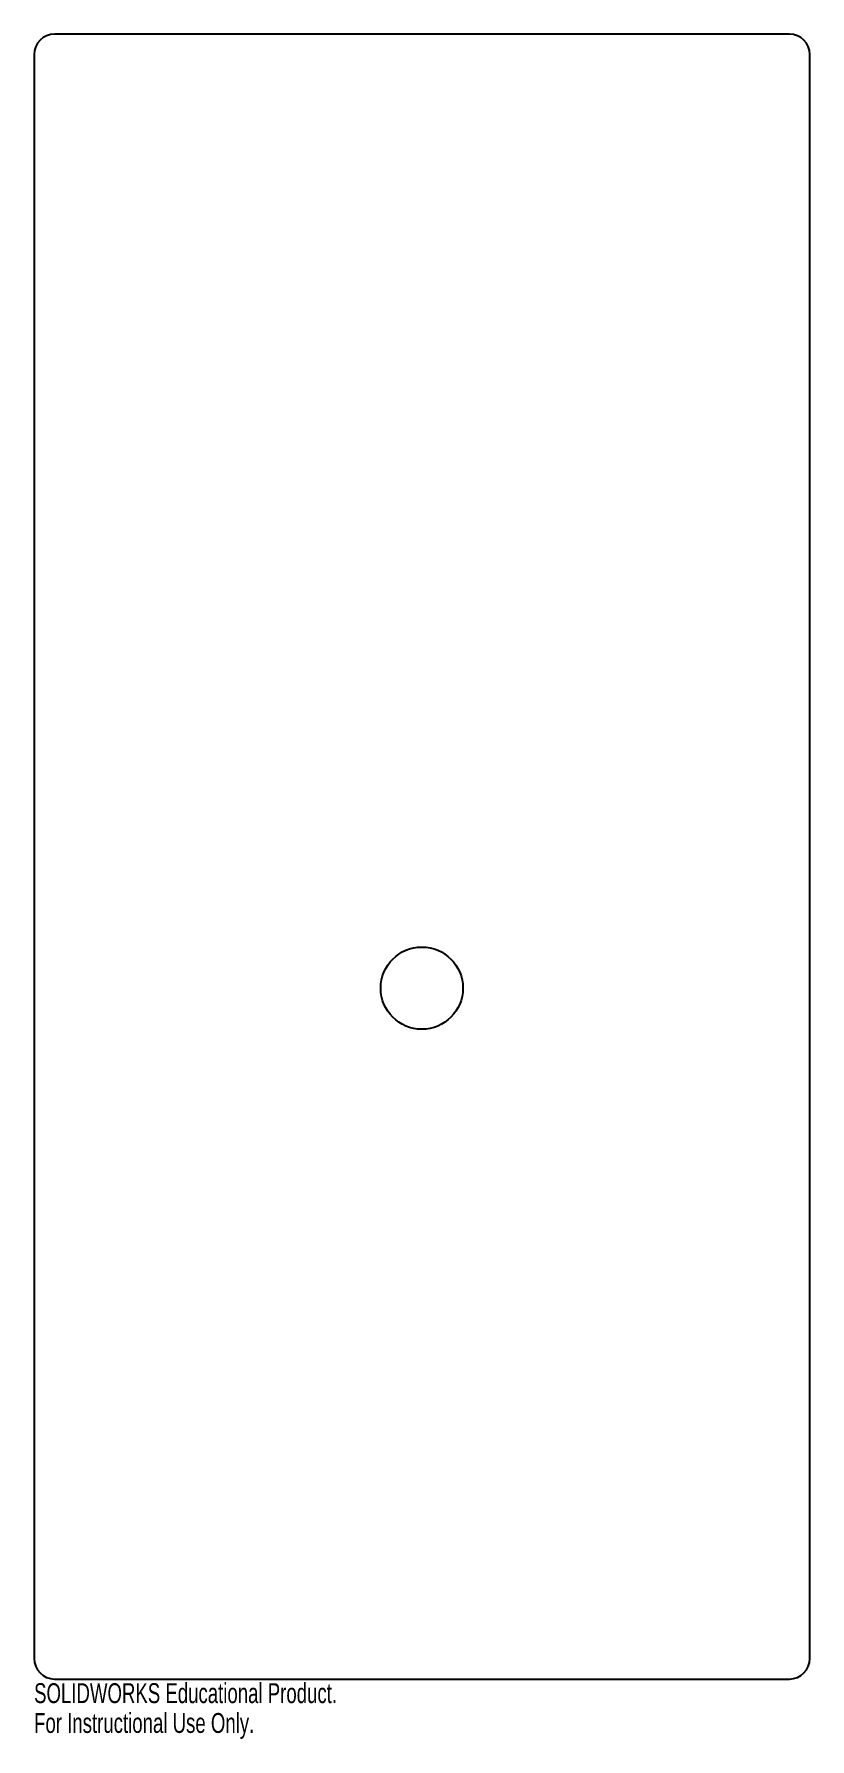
# Model space of a CAD drawing. Header units: millimetres. Extents: x 0 to 189, y -15 to 400.
import ezdxf

# ---------------------------------------------------------------- set-up
doc = ezdxf.new("R2010")
doc.units = ezdxf.units.MM
doc.styles.add('SLDTEXTSTYLE0', font='TXT', dxfattribs={"width": 0.7})

msp = doc.modelspace()

# ---------------------------------------------------------------- linework, layer by layer
at = {"color": 7, "linetype": 'Continuous', "lineweight": 25}
for p, q in [((183.7, 400), (5, 400)), ((0, 395), (0, 5)), ((188.7, 5), (188.7, 395)), ((5, 0), (183.7, 0))]:
    msp.add_line(p, q, dxfattribs=at)
msp.add_circle((94.31, 168), 10, dxfattribs=at)
for centre, start, end in [((5, 395), 90, 180), ((183.7, 395), 0, 90), ((5, 5), 180, 270), ((183.7, 5), 270, 0)]:
    msp.add_arc(centre, 5, start, end, dxfattribs=at)

# ---------------------------------------------------------------- texts
at = {"color": 7, "linetype": 'Continuous', "char_height": 4.8336, "attachment_point": 1, "style": 'SLDTEXTSTYLE0'}
for s, insert in [('SOLIDWORKS Educational Product.', (0, -1.02)), ('For Instructional Use Only.', (0, -8.27))]:
    msp.add_mtext(s, dxfattribs=dict(at, insert=insert))

doc.saveas('drawing.dxf')
